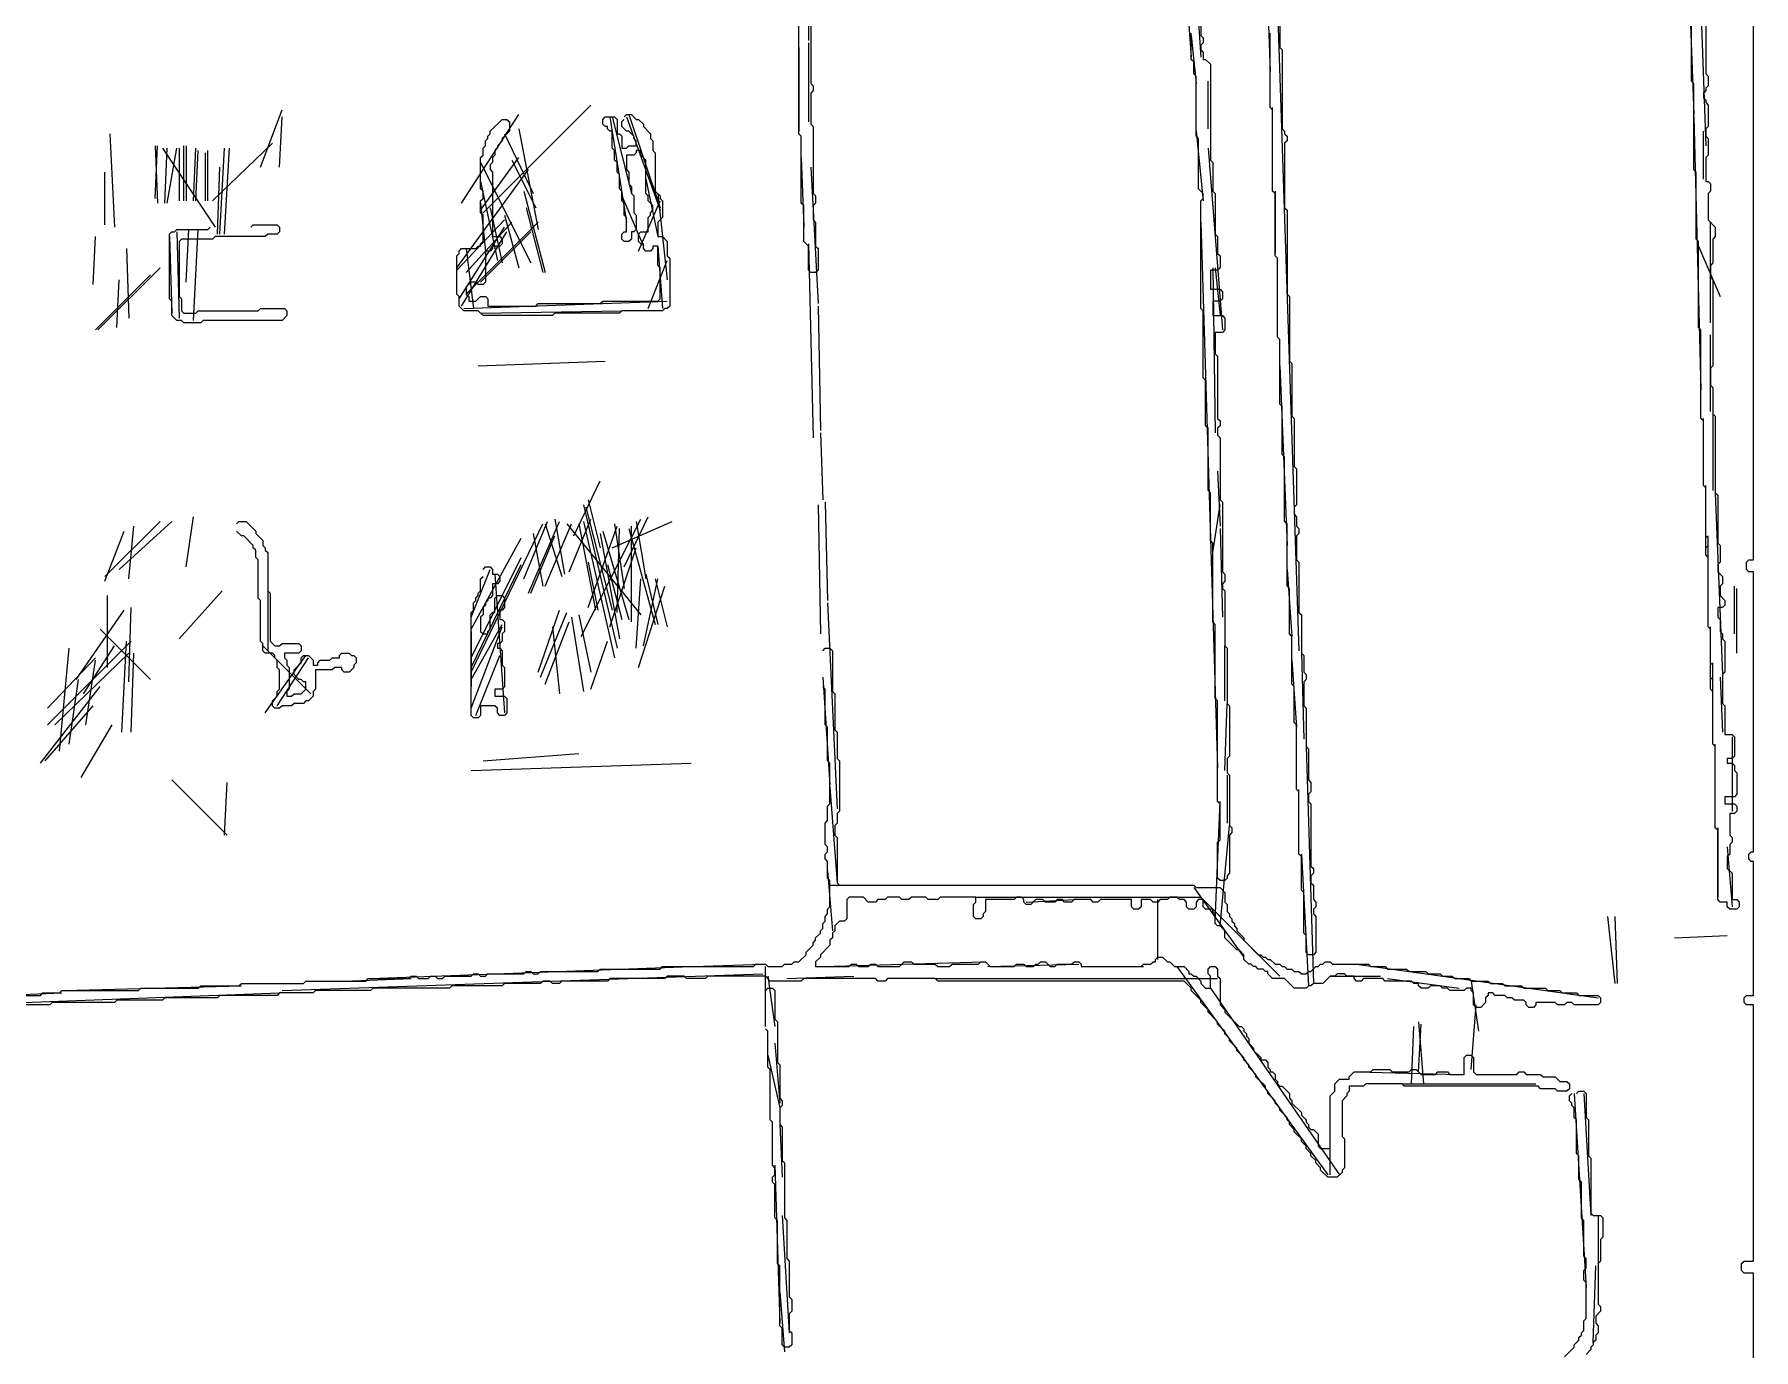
# Model space of a CAD drawing. Header units: metres. Extents: x 0 to 320, y 0 to 426.
# Drawn here: x 139.9 to 319.5, y 78.5 to 215.9 of the extents above; entities that cross this region are included whole.
import ezdxf

# ---------------------------------------------------------------- set-up
doc = ezdxf.new("R2010")
doc.units = ezdxf.units.M
for name, color, linetype in [('CUT', 7, 'Continuous'), ('FOLD', 1, 'Continuous'), ('OUTLINE', 3, 'Continuous')]:
    doc.layers.add(name, color=color, linetype=linetype)

msp = doc.modelspace()

# ---------------------------------------------------------------- linework, layer by layer
at = {"layer": 'CUT', "lineweight": 25}
for p, q in [((313.5, 233), (314.5, 204.25)), ((260.75, 228.5), (261.75, 213.5)), ((220.75, 222.5), (220.75, 215.25)), ((220.75, 215), (220.75, 206.75)), ((262.5, 206), (262.5, 211)), ((184.5, 198.25), (190.5, 207.5)), ((200.25, 207.25), (202.25, 199.25)), ((147.75, 205.5), (148.25, 195.75)), ((190.5, 206), (192.5, 195.5)), ((314.25, 200.75), (314.25, 205.75)), ((153.5, 198.25), (153.75, 204)), ((153.75, 198.25), (154.75, 204)), ((155, 204), (155, 198.5)), ((156.5, 198.5), (156.75, 204)), ((156.75, 198.5), (157, 203.75)), ((157.75, 198.5), (157.75, 203.5)), ((158, 198.5), (158, 203.75)), ((262.5, 204), (264, 185)), ((221, 202), (221.75, 187.75)), ((186.5, 200.5), (188.25, 192.25)), ((201.25, 199), (203.5, 193.75)), ((185, 188.75), (192.5, 196.25)), ((185, 191), (189.75, 196.25)), ((154.75, 195.25), (155, 186.25)), ((156.5, 186), (157, 195.5)), ((184.25, 188.25), (189, 195.75)), ((184.5, 187.5), (189.25, 195.25)), ((149.5, 193.5), (149.75, 186.25)), ((185, 193.5), (185.75, 187.25)), ((313.75, 193.75), (316, 188.5)), ((263, 191.5), (263.25, 174.25)), ((186.5, 186.75), (201.25, 187)), ((221.75, 187.5), (222, 174.5)), ((315.25, 176.25), (315.25, 168.25)), ((222, 174.25), (222.25, 167.25)), ((263.5, 170.25), (263.75, 164.5)), ((197.75, 167.25), (199, 162.25)), ((315.5, 168), (316.25, 149)), ((222.5, 167), (222.75, 156.75)), ((263, 161.75), (263.75, 166.75)), ((191, 159), (193.5, 165)), ((194.25, 165.25), (195.25, 159.5)), ((195.5, 164.75), (203.25, 155.25)), ((196.75, 164.75), (198.5, 155.75)), ((200.75, 155.5), (201, 164.25)), ((202.25, 154.5), (202.25, 164.5)), ((263.75, 164.25), (264, 155)), ((199.75, 160.5), (201.25, 154.75)), ((203.75, 159.5), (205, 154.25)), ((147.5, 149.75), (147.5, 157.25)), ((155, 152.75), (159.5, 157.75)), ((164.25, 157.75), (164.25, 151.5)), ((222.75, 156.5), (223.75, 135)), ((192.5, 149.25), (194.75, 155.75)), ((192.75, 148.75), (195.5, 155.5)), ((196.75, 155.25), (198, 149.25)), ((142.5, 141), (143.5, 151.75)), ((150, 143), (150.25, 151.25)), ((163.75, 152), (168.75, 147)), ((164, 145), (168.25, 151)), ((264.25, 146.25), (264.25, 152)), ((272.25, 151.25), (272.5, 142.25)), ((316, 148.75), (316.25, 143)), ((264.25, 139), (264.5, 146)), ((317.25, 142.5), (317.25, 134.75)), ((272.75, 141.5), (273.5, 116.75)), ((185.5, 139), (208.5, 139.75)), ((264.5, 138.5), (264.5, 133.5)), ((154.25, 138), (160, 132.25)), ((223, 137.25), (223.75, 127.25)), ((263.75, 122.75), (264.75, 133.25)), ((316.75, 131), (317.25, 124.75)), ((238.25, 125.75), (261.75, 125.75)), ((243.5, 125.25), (248.5, 125.5)), ((311.25, 121.5), (316.75, 121.75)), ((165.75, 116), (216, 117.75)), ((216.5, 117.5), (217.25, 112.25)), ((218.5, 117.25), (225.5, 117.5)), ((234, 117.25), (263.5, 117.25)), ((281.25, 117.25), (288.75, 116.25)), ((138.75, 114.75), (165.5, 115.75)), ((284.5, 112.75), (285, 106.25)), ((284.5, 107.5), (284.75, 112.5)), ((217.25, 110.5), (217.75, 104.25)), ((282.75, 106.25), (296.75, 106.25)), ((301.75, 105.25), (302.5, 92.5)), ((217.75, 102), (218, 96.5)), ((218, 92.5), (218.75, 80.25)), ((303.25, 92.5), (303.25, 87.5)), ((302.75, 79.25), (303, 87.25))]:
    msp.add_line(p, q, dxfattribs=at)
at = {"layer": 'FOLD', "lineweight": 18}
for p, q in [((312.25, 234.25), (313.25, 207.5)), ((268.25, 233.25), (269, 212)), ((269.5, 226.75), (272, 151.5)), ((260, 223.5), (260.75, 213.5)), ((260.75, 215.75), (261.25, 210.75)), ((219.75, 214.5), (219.75, 205.75)), ((186.75, 197.25), (198, 208.5)), ((163.5, 202), (165.75, 208)), ((165.5, 202), (165.75, 207.25)), ((200, 207.25), (201.75, 196.25)), ((201.75, 207.25), (205.25, 197.5)), ((202, 207.5), (205.25, 197.75)), ((269.25, 199.75), (269.25, 208.25)), ((313.25, 207.25), (314, 178.75)), ((189, 205.5), (192, 199.25)), ((261.25, 205.75), (262, 198.5)), ((152.5, 204.25), (152.75, 198.25)), ((152.5, 198.75), (152.75, 204.25)), ((153.25, 204), (158.75, 195.75)), ((155.5, 198.5), (155.5, 204.25)), ((155.75, 204.25), (155.75, 198.5)), ((158.5, 198.5), (164.75, 204.5)), ((159.25, 195), (159.75, 204)), ((159.75, 195), (160.25, 204)), ((186.5, 197.5), (190.5, 203)), ((220, 203), (220.25, 195.75)), ((147.25, 196), (147.25, 201.5)), ((159, 195), (159.25, 202)), ((184, 191.5), (191.5, 201.75)), ((186.5, 202.5), (191.75, 192)), ((189.75, 202.75), (192.25, 197.75)), ((191, 199.5), (193.25, 191)), ((203.75, 200.75), (205, 194.75)), ((269.5, 199.5), (269.5, 193)), ((186.5, 198.25), (187, 193.25)), ((187.5, 197.75), (188.75, 192)), ((191.25, 197.75), (193, 191)), ((203, 193.25), (205.25, 198.5)), ((205, 199.25), (206, 190.25)), ((184, 191.25), (189, 196.5)), ((189, 197), (190.5, 191.5)), ((261.75, 196.25), (263.5, 139.25)), ((315, 185.75), (315, 196.25)), ((146, 189.75), (146.25, 194.75)), ((154, 194.75), (154.25, 186.75)), ((155.75, 190), (156, 195.5)), ((186.5, 190), (191.75, 195.25)), ((220.75, 194), (221.25, 173.75)), ((204, 187.25), (206, 192.25)), ((205, 193.75), (205.5, 187.25)), ((146.25, 185), (152, 190.75)), ((146.5, 185), (153, 191.5)), ((263.25, 191.5), (263.75, 186.5)), ((148.5, 185.25), (148.75, 190.25)), ((184.75, 187.25), (206, 188)), ((315, 176.5), (315, 184.5)), ((186.25, 181.25), (199.5, 181.75)), ((270, 181.25), (270.75, 162.5)), ((314.25, 169), (314.25, 175.75)), ((196.25, 163.5), (199, 169.25)), ((314.5, 161.75), (314.5, 168.75)), ((155.75, 160.25), (156.5, 165.5)), ((197.25, 166.75), (200.75, 151.75)), ((197.5, 166.5), (200.25, 155.75)), ((201.5, 160.25), (204, 165.5)), ((221.75, 166.75), (222, 153.25)), ((147.25, 159.25), (153, 165)), ((147.25, 158.75), (149.25, 164)), ((148.75, 160), (154.25, 165)), ((149.75, 159), (150.25, 164.5)), ((185.5, 149.25), (193, 164.75)), ((191.5, 157.5), (194.75, 165)), ((191.75, 157.5), (194.25, 163.5)), ((192, 163.75), (193, 158.25)), ((193.25, 158.25), (196, 164.75)), ((193.25, 164.75), (195, 159.25)), ((195.75, 159.75), (198, 165.25)), ((197, 153), (203.25, 165.25)), ((197.25, 165), (200.5, 150.75)), ((197.75, 156), (200.75, 164.5)), ((199, 163.75), (201, 152.75)), ((199.25, 164), (202, 154.75)), ((200.25, 162.25), (206.5, 165)), ((200.5, 164.75), (201.5, 158)), ((202, 164.25), (204.75, 154.25)), ((202.75, 165), (203.75, 159)), ((314.75, 154.25), (314.75, 163.5)), ((185.5, 153.75), (190.75, 163.25)), ((200, 154), (202.75, 162.25)), ((185.5, 150.75), (190.75, 161.25)), ((185.5, 149.75), (190.75, 160.5)), ((185.5, 155), (187.5, 160)), ((197.75, 160.75), (198.75, 155.75)), ((270.75, 160), (271.25, 153)), ((188, 159.5), (189, 145)), ((202.75, 151.75), (203.25, 159)), ((203, 149.75), (205.75, 158.25)), ((203.5, 152), (205, 159)), ((204.75, 159), (206, 154)), ((317.5, 153.25), (317.5, 158.25)), ((317.75, 151.25), (317.75, 158)), ((144.25, 148.5), (149.25, 155.75)), ((149.75, 148.25), (150, 156)), ((193.25, 148), (195.75, 154.5)), ((196, 155), (197.25, 147.25)), ((146.75, 153.75), (152, 148.5)), ((185.5, 148.5), (188.75, 154.25)), ((185.5, 145.5), (188.75, 154)), ((185.5, 153.5), (185.5, 147.75)), ((194, 154), (194.75, 147)), ((315, 147.75), (315, 154)), ((141.25, 143.75), (150, 152.5)), ((142, 143.75), (149.75, 151.25)), ((145, 147), (148.25, 152)), ((149, 143), (149.5, 152.5)), ((186, 144.75), (188.5, 151)), ((198, 147.5), (199.75, 152.5)), ((141.25, 145.5), (146.25, 150.75)), ((145.25, 143.75), (146.25, 150.5)), ((165.25, 145.75), (168.5, 150.75)), ((271.25, 150.5), (271.75, 143.5)), ((315.25, 142), (315.25, 150.25)), ((140.5, 139.75), (146.75, 147.75)), ((143.5, 141.75), (144.5, 148.5)), ((222.25, 148.75), (223, 137.5)), ((141, 140), (146, 145.75)), ((144.75, 138.25), (148, 143.75)), ((186.75, 140), (196.75, 140.75)), ((315.5, 133.25), (315.5, 141.75)), ((159.75, 132.25), (160, 137.75)), ((272, 130.75), (272, 137)), ((263.25, 123.25), (263.75, 135.75)), ((315.75, 133), (315.75, 125.75)), ((272.25, 130.25), (273, 116.5)), ((222.75, 128.5), (223.25, 122.25)), ((223, 127), (260.75, 127)), ((261, 126.75), (266.25, 119.5)), ((257.25, 119.25), (257.25, 125.5)), ((262, 125.5), (270, 117.5)), ((304.25, 123.75), (305, 116.75)), ((305, 123.75), (305.25, 116.75)), ((208.75, 118.5), (216, 118.75)), ((222.25, 118.5), (239, 119)), ((239.5, 118.5), (249, 118.75)), ((278, 118.75), (303.25, 115.25)), ((172.25, 117), (179.25, 117.25)), ((175, 117.25), (208.5, 118.5)), ((216.25, 112.25), (216.25, 118.5)), ((249.25, 118.5), (255.75, 118.5)), ((259.25, 118.5), (275, 96.75)), ((275.25, 117.5), (280.5, 117.5)), ((290, 117), (290.75, 111.75)), ((130.5, 115.25), (142.75, 115.75)), ((143, 116), (161.5, 116.5)), ((262.75, 116.25), (276.25, 96.75)), ((290, 107.75), (290.5, 114.5)), ((283.75, 106.25), (284, 112.25)), ((216.5, 109.25), (217.75, 103.75)), ((278, 107.5), (288.75, 107.25)), ((275.25, 96.75), (275.25, 104.75)), ((300.75, 105.25), (302, 85)), ((217.25, 97.75), (217.75, 81.25)), ((217.75, 84.5), (218.25, 78.25))]:
    msp.add_line(p, q, dxfattribs=at)
at = {"layer": 'OUTLINE'}
for points in [[(319.5, 70), (319.5, 86.5), (318.5, 86.5), (318.25, 86.75), (318.25, 87.5), (318.5, 87.75), (319.5, 87.75), (319.5, 114.5), (318.75, 114.5), (318.5, 114.75), (318.5, 115.25), (318.75, 115.5), (319.5, 115.5), (319.5, 129.5), (319.25, 129.5), (319, 129.75), (319, 130.25), (319.25, 130.5), (319.5, 130.5), (319.5, 159.75), (319, 159.75), (318.75, 160), (318.75, 160.75), (319, 161), (319.5, 161), (319.5, 228.5)], [(221, 221.5), (221, 210.75), (221.25, 210.5), (221.25, 210), (221, 209.75), (221, 206.5), (221.25, 206.25), (221.25, 199.25), (221.5, 199), (221.5, 198.25), (221.25, 198), (221.25, 196.5), (221.5, 196.25), (221.5, 193.75), (221.75, 193.5), (221.75, 191.25), (221.5, 191), (221, 191), (220.75, 191.25), (220.75, 193.75), (220.25, 194.25), (220.25, 198), (220, 198.25), (220, 205.25), (219.75, 205.5), (219.75, 220.75)], [(261.75, 217.5), (261.75, 215.75), (262, 215.5), (262, 215), (261.75, 214.75), (261.75, 214.25), (262, 214), (262, 213.25), (262.25, 213.25), (262.75, 212.75), (262.75, 202.75), (263, 202.5), (263, 199.5), (263.25, 199.25), (263.25, 195), (263.5, 194.75), (263.5, 193), (263.75, 192.75), (263.75, 191.5), (263.5, 191.25), (262.75, 191.25), (262.75, 189.25), (263.75, 189.25), (264, 189), (264, 188.25), (263.75, 188), (263, 188), (263, 186.5), (264, 186.5), (264.25, 186.25), (264.25, 185), (264, 184.75), (263.25, 184.75), (263.25, 182.5), (263.5, 182.25), (263.5, 175.75), (263.75, 175.5), (263.75, 175), (263.5, 174.75), (263.5, 174), (263.75, 173.75), (263.75, 167.25), (264, 167), (264, 159.75), (264.25, 159.5), (264.25, 158.75), (264, 158.5), (264, 158), (264.25, 157.75), (264.25, 152), (264.5, 151.75), (264.5, 146), (264.75, 145.75), (264.75, 140.5), (264.5, 140.25), (264.5, 138.75), (264.75, 138.5), (264.75, 133.25), (265, 133), (265, 132.5), (264.75, 132.25), (264.75, 128.25), (264.5, 128), (264.5, 127.75), (264.25, 127.5), (263.75, 127.5), (263.5, 127.75), (263.5, 131.5), (263.75, 131.75), (263.75, 135.5), (263.5, 135.75), (263.5, 146.25), (263.25, 146.5), (263.25, 154.25), (263, 154.5), (263, 162.75), (262.75, 163), (262.75, 168), (262.5, 168.25), (262.5, 174.75), (262.25, 175), (262.25, 179.75), (262, 180), (262, 187), (261.75, 187.25), (261.75, 198.5), (262, 198.75), (262, 199.25), (261.5, 199.75), (261.5, 205), (261.25, 205.25), (261.25, 211.5), (261, 211.75), (261, 213), (260.75, 213.25), (260.75, 216)], [(314.5, 218.5), (314.5, 211.75), (314.75, 211.5), (314.75, 210.5), (314.5, 210.25), (314.5, 210), (314.25, 209.75), (314.25, 209.25), (314.5, 209), (314.5, 208.75), (314.75, 208.5), (314.75, 206.25), (314.5, 206), (314.5, 205.25), (314.75, 205), (314.75, 203.25), (314.5, 203), (314.5, 200.5), (314.75, 200.5), (315, 200.25), (315, 199.5), (314.75, 199.25), (314.75, 196.5), (315.5, 195.75), (315.5, 194.75), (315.25, 194.5), (315.25, 192), (315, 191.75), (315, 190.5), (315.25, 190.25), (315.25, 181.25), (315, 181), (315, 179.25), (315.25, 179), (315.25, 176.25), (315.5, 176), (315.5, 168), (315.75, 167.75), (315.75, 162.75), (316, 162.5), (316, 160.75), (315.75, 160.5), (315.75, 159.75), (316.25, 159.25), (316.25, 158.5), (316, 158.25), (316, 157.25), (316.5, 156.75), (316.5, 156.25), (316.25, 156), (315.75, 156), (315.75, 155), (316, 154.75), (316, 153.5), (316.25, 153.25), (316.25, 152.75), (316.5, 152.5), (316.5, 149.25), (316.25, 149), (316.25, 146), (316.5, 145.75), (316.5, 142.75), (317.25, 142.75), (317.5, 142.5), (317.5, 140.5), (317.25, 140.25), (316.75, 140.25), (316.75, 139.75), (317.25, 139.75), (317.5, 139.5), (317.5, 139), (317.75, 138.75), (317.75, 136.5), (317.5, 136.25), (316.5, 136.25), (316.5, 135.5), (317.5, 135.5), (317.75, 135.25), (317.75, 134.75), (317.5, 134.5), (317, 134.5), (317, 132.25), (317.25, 132), (317.25, 131.5), (317, 131.25), (317, 130.25), (316.75, 130), (316.75, 128.75), (317.25, 128.25), (317.25, 125.5), (317.75, 125.5), (318, 125.25), (318, 124.75), (317.75, 124.5), (317, 124.5), (316.75, 124.75), (316.75, 125.25), (316, 125.25), (315.75, 125.5), (315.75, 132.75), (315.5, 133), (315.5, 141.5), (315.25, 141.75), (315.25, 147.25), (315, 147.5), (315, 148.5), (315.25, 148.75), (315.25, 150), (315, 150.25), (315, 153.75), (314.75, 154), (314.75, 161.25), (314.5, 161.5), (314.5, 162.25), (314.75, 162.5), (314.75, 163.25), (314.5, 163.5), (314.5, 168.5), (314.25, 168.75), (314.25, 175.5), (314, 175.75), (314, 185), (313.75, 185.25), (313.75, 194.25), (313.5, 194.5), (313.5, 201.5), (313.25, 201.75), (313.25, 210.75), (313, 211), (313, 218.75)], [(270, 217.25), (270, 214.5), (270.25, 214.25), (270.25, 206), (270.5, 205.75), (270.5, 205.5), (270.75, 205.25), (270.75, 204.75), (270.5, 204.5), (270.5, 197.75), (270.75, 197.5), (270.75, 188.75), (271, 188.5), (271, 181.75), (271.25, 181.5), (271.25, 176), (271.5, 175.75), (271.5, 170.75), (271.75, 170.5), (271.75, 166.75), (271.5, 166.5), (271.5, 165.75), (271.75, 165.5), (271.75, 164.5), (272, 164.25), (272, 163.75), (271.75, 163.5), (271.75, 161), (272, 160.75), (272, 155.5), (272.25, 155.25), (272.25, 151.25), (272.5, 151), (272.5, 149.25), (272.75, 149), (272.75, 148.5), (272.5, 148.25), (272.5, 145.75), (272.75, 145.5), (272.75, 141.5), (273, 141.25), (273, 138), (273.25, 137.75), (273.25, 136.75), (273, 136.5), (273, 135.75), (273.25, 135.5), (273.25, 129), (273.5, 128.75), (273.5, 128.25), (273.25, 128), (273.25, 127.25), (273.5, 127), (273.5, 125.5), (273.75, 125.25), (273.75, 124.75), (273.5, 124.5), (273.5, 124), (273.75, 123.75), (273.75, 120), (273.5, 119.75), (273, 119.75), (272.75, 120), (272.75, 121.75), (272.5, 122), (272.5, 126.25), (272.25, 126.5), (272.25, 130), (272, 130.25), (272, 136.75), (271.75, 137), (271.75, 143.75), (271.5, 144), (271.5, 147.75), (271.25, 148), (271.25, 153), (271, 153.25), (271, 158), (270.75, 158.25), (270.75, 164.75), (270.5, 165), (270.5, 171.75), (270.25, 172), (270.25, 177), (270, 177.25), (270, 184), (269.75, 184.25), (269.75, 192.5), (269.5, 192.75), (269.5, 199.25), (269.25, 199.5), (269.25, 208), (269, 208.25), (269, 216)], [(201.5, 207.25), (201.75, 207.5), (202.25, 207.5), (202.75, 207), (203, 207), (203.5, 206.5), (203.5, 206.25), (204.25, 205.5), (204.25, 205), (204.5, 204.75), (204.5, 203.75), (204.75, 203.5), (204.75, 199.5), (205.25, 199), (205.25, 198.75), (205.5, 198.5), (205.5, 196.75), (205, 196.25), (205, 194.75), (205.5, 194.75), (206, 194.25), (206, 192.75), (206.25, 192.5), (206.25, 187.5), (206, 187.25), (205.75, 187.25), (205.5, 187), (201.25, 187), (201, 186.75), (194.25, 186.75), (194, 186.5), (186.75, 186.5), (186.25, 187), (184.75, 187), (184.25, 187.5), (184.25, 188.5), (184, 188.75), (184, 192.75), (184.25, 193), (184.25, 193.25), (184.5, 193.5), (186, 193.5), (186.25, 193.75), (186.5, 193.75), (186.5, 194), (186.75, 194.25), (186.75, 197), (186.5, 197.25), (186.5, 198.5), (186.75, 198.75), (186.75, 199.5), (186.5, 199.75), (186.5, 203), (186.75, 203.25), (186.75, 204), (187, 204.25), (187, 204.75), (187.25, 205), (187.25, 205.25), (187.5, 205.5), (187.5, 205.75), (188.75, 207), (189.25, 207), (189.5, 206.75), (189.5, 205.75), (188.75, 205), (188.75, 204.75), (188.25, 204.25), (188.25, 204), (188, 203.75), (188, 203.25), (187.75, 203), (187.75, 202.5), (187.5, 202.25), (187.5, 201.75), (187.75, 201.5), (187.75, 194.75), (188.5, 194.75), (188.75, 194.5), (188.75, 194), (188.5, 193.75), (187.75, 193.75), (187.75, 193.5), (187.5, 193.25), (187, 193.25), (187, 190), (186.75, 189.75), (186.25, 189.75), (186, 190), (185.5, 190), (185, 189.5), (185, 188.75), (185.25, 188.5), (185.25, 188), (186, 188), (186.5, 188.5), (187, 188.5), (187.25, 188.25), (187.25, 187.5), (192.25, 187.5), (192.5, 187.75), (199, 187.75), (199.25, 188), (205, 188), (205.25, 188.25), (205.25, 191.5), (205, 191.75), (205, 193.75), (204.5, 193.75), (204.5, 193.5), (204.25, 193.25), (203.75, 193.25), (203.5, 193.5), (203.5, 194), (203.25, 194), (203, 194.25), (203, 195), (203.25, 195.25), (204, 195.25), (204, 196.75), (204.25, 197), (204.25, 197.25), (204.5, 197.5), (204.5, 198), (204, 198.5), (204, 199), (203.75, 199.25), (203.75, 202.75), (203.25, 203.25), (203.25, 203.75), (202.75, 203.75), (202.75, 203.5), (202.5, 203.25), (201.75, 203.25), (201.75, 201.75), (202, 201.5), (202, 200.25), (202.25, 200), (202.25, 199.25), (202.5, 199), (202.5, 197.25), (202.75, 197), (202.75, 195.5), (202.5, 195.25), (202.25, 195.25), (202.25, 194.5), (202, 194.25), (201.5, 194.25), (201.25, 194.5), (201.25, 195), (201.5, 195.25), (201.75, 195.25), (201.75, 196.75), (201.5, 197), (201.5, 198.25), (201.25, 198.5), (201.25, 199.5), (201, 199.75), (201, 201.25), (200.75, 201.5), (200.75, 202.5), (200.5, 202.75), (200.5, 203.75), (200.25, 204), (200.25, 205.75), (200, 205.75), (199.75, 206), (199.75, 206.25), (199.5, 206.25), (199.25, 206.5), (199.25, 207), (199.5, 207.25), (200.5, 207.25), (200.75, 207), (200.75, 205.5), (201, 205.5), (201.25, 205.25), (201.25, 204), (201.75, 204), (202, 204.25), (202.75, 204.25), (202.75, 204.75), (202.5, 205), (202.5, 205.25), (202, 205.75), (201.75, 205.75), (201.25, 206.25), (201.25, 206.75), (201.5, 207)], [(162.5, 195.75), (162.75, 196), (165.25, 196), (165.5, 195.75), (165.5, 195.25), (165.25, 195), (164.25, 195), (164, 194.75), (158.75, 194.75), (158.5, 194.5), (155.25, 194.5), (155, 194.25), (155, 188.5), (155.25, 188.25), (155.25, 187), (155.5, 186.75), (156.75, 186.75), (157, 187), (163.25, 187), (163.5, 187.25), (166, 187.25), (166.25, 187), (166.25, 186.5), (165.75, 186), (157.5, 186), (157.25, 185.75), (155.5, 185.75), (155.25, 186), (154.75, 186), (154.25, 186.5), (154.25, 188), (154, 188.25), (154, 195), (154.25, 195.25), (154.5, 195.25), (154.75, 195.5), (158, 195.5), (158.25, 195.75)], [(161, 164.75), (161.25, 165), (162, 165), (163, 164), (163, 163.75), (163.75, 163), (163.75, 162.5), (164, 162.25), (164, 162), (164.25, 161.75), (164.25, 157.75), (164.5, 157.5), (164.5, 152.5), (165, 152), (165.5, 152), (165.75, 152.25), (167.5, 152.25), (167.75, 152), (167.75, 151.5), (167.5, 151.25), (166, 151.25), (166, 150.75), (166.25, 150.5), (166.25, 150), (166.5, 149.75), (166.5, 147.5), (166.25, 147.25), (166.25, 146.75), (166.75, 146.75), (167, 147), (167.75, 147), (168.25, 147.5), (168.25, 148.25), (168, 148.25), (167.75, 148.5), (167.5, 148.5), (167, 149), (167, 149.5), (167.75, 150.25), (167.75, 150.75), (168, 151), (168.5, 151), (169, 150.5), (169, 150), (169.5, 150), (169.5, 150.25), (169.75, 150.5), (170.75, 150.5), (171, 150.75), (171.75, 150.75), (171.75, 151), (172, 151.25), (172.75, 151.25), (173, 151), (173.25, 151), (173.5, 150.75), (173.5, 150.25), (173.25, 150), (173.25, 149.75), (172.75, 149.25), (172.25, 149.25), (172, 149.5), (172, 149.75), (171.25, 149.75), (171, 149.5), (169.25, 149.5), (169.25, 147.5), (169, 147.25), (169, 146.75), (168.5, 146.25), (168.25, 146.25), (168, 146), (167, 146), (166.75, 145.75), (165.75, 145.75), (165.5, 145.5), (165, 145.5), (164.75, 145.75), (164.75, 146.25), (165.25, 146.75), (165.25, 147.25), (165.5, 147.5), (165.5, 149.5), (165.25, 149.75), (165.25, 150.5), (165, 150.75), (165, 151), (164.75, 151.25), (164, 151.25), (163.75, 151.5), (163.75, 152.25), (163.5, 152.5), (163.5, 156.75), (163.25, 157), (163.25, 161), (163, 161.25), (163, 162), (162.75, 162.25), (162.75, 162.5), (161.75, 163.5), (161.5, 163.5), (161, 164)], [(186.75, 160), (187, 160.25), (187.5, 160.25), (187.75, 160), (187.75, 159.5), (188.25, 159.5), (188.5, 159.25), (188.5, 158.75), (188.25, 158.5), (187.75, 158.5), (187.75, 157.25), (187.5, 157), (187.25, 157), (187.25, 156.75), (187, 156.5), (187, 156.25), (186.75, 156), (186.75, 155.25), (186.5, 155), (186.5, 153.5), (186.75, 153.25), (187.25, 153.25), (187.25, 153.5), (187.5, 153.75), (187.5, 155.25), (187.75, 155.5), (188, 155.5), (188, 157), (188.25, 157.25), (188.75, 157.25), (189, 157), (189, 156), (188.75, 155.75), (188.5, 155.75), (188.5, 154.75), (188.75, 154.75), (189, 154.5), (189, 153.5), (188.75, 153.25), (188.75, 152.5), (188.5, 152.25), (188.25, 152.25), (188.25, 151.75), (188.5, 151.75), (188.75, 151.5), (188.75, 150), (189, 149.75), (189, 147.75), (188.75, 147.5), (188, 147.5), (188, 146.75), (189, 146.75), (189.25, 146.5), (189.25, 145), (189, 144.75), (188.5, 144.75), (188.25, 145), (188.25, 145.5), (188, 145.75), (186.5, 145.75), (186.5, 144.75), (186.25, 144.5), (185.75, 144.5), (185.5, 144.75), (185.5, 155.5), (185.75, 155.75), (185.75, 156.5), (186, 156.75), (186, 157), (186.25, 157.25), (186.25, 157.5), (186.5, 157.75), (186.5, 159), (186.75, 159.25)], [(222.25, 151.5), (222.5, 151.75), (223, 151.75), (223.25, 151.5), (223.25, 147.25), (223.5, 147), (223.5, 143.25), (223.75, 143), (223.75, 140.25), (224, 140), (224, 134.75), (223.75, 134.5), (223.75, 133.5), (223.5, 133.25), (223.5, 132.25), (223.75, 132), (223.75, 127.25), (224, 127), (261, 127), (261.25, 126.75), (263.75, 126.75), (264.25, 126.25), (264.25, 125.25), (264.5, 125), (264.5, 124.25), (264.75, 124), (264.75, 123.75), (265, 123.5), (265, 123.25), (265.25, 123), (265.25, 122.75), (265.5, 122.5), (265.5, 122.25), (266.25, 121.5), (266.25, 121.25), (267.75, 119.75), (268, 119.75), (268.25, 119.5), (268.5, 119.5), (268.75, 119.25), (269, 119.25), (269.5, 118.75), (270, 118.75), (270.25, 118.5), (270.5, 118.5), (270.75, 118.25), (271.25, 118.25), (271.5, 118), (272, 118), (272.25, 117.75), (272.75, 117.75), (273, 118), (273.25, 118), (273.75, 118.5), (274, 118.5), (274.25, 118.75), (274.5, 118.75), (274.75, 119), (275.25, 119), (275.5, 118.75), (279.25, 118.75), (279.5, 118.5), (281, 118.5), (281.25, 118.25), (283.25, 118.25), (283.5, 118), (285.25, 118), (285.5, 117.75), (286.75, 117.75), (287, 117.5), (288, 117.5), (288.25, 117.25), (289.75, 117.25), (290, 117), (291.75, 117), (292, 116.75), (293.25, 116.75), (293.5, 116.5), (295.25, 116.5), (295.5, 116.25), (297.75, 116.25), (298, 116), (299.25, 116), (299.5, 115.75), (301, 115.75), (301.25, 115.5), (303.25, 115.5), (303.5, 115.25), (303.5, 114.75), (303.25, 114.5), (300.75, 114.5), (300.5, 114.75), (300, 114.75), (299.75, 114.5), (299, 114.5), (298.75, 114.75), (296.75, 114.75), (296.75, 114.5), (296.5, 114.25), (296, 114.25), (295.75, 114.5), (295.75, 114.75), (295.5, 115), (294.5, 115), (294.25, 115.25), (293.75, 115.25), (293.5, 115.5), (292.5, 115.5), (292.25, 115.75), (291.75, 115.75), (291.75, 115.5), (291.5, 115.25), (291.5, 114.75), (291, 114.25), (290.5, 114.25), (290.25, 114.5), (290.25, 115.75), (290, 116), (290, 116.25), (289.5, 116.25), (289.25, 116), (287.75, 116), (287.5, 116.25), (287, 116.25), (286.75, 116.5), (285.75, 116.5), (285.5, 116.25), (284.75, 116.25), (284.5, 116.5), (284.5, 116.75), (284, 116.75), (283.75, 117), (281, 117), (280.75, 117.25), (278.75, 117.25), (278.5, 117), (278, 117), (277.75, 117.25), (277.75, 117.5), (277, 117.5), (276.75, 117.75), (276, 117.75), (275.75, 117.5), (275.25, 117.5), (274.5, 116.75), (273.5, 116.75), (273.25, 116.5), (273, 116.5), (272.75, 116.25), (271.5, 116.25), (270.5, 117.25), (269.25, 117.25), (268.75, 117.75), (268.75, 118), (268.5, 118), (268.25, 118.25), (267.75, 118.25), (267.5, 118.5), (267.25, 118.5), (267, 118.75), (266.75, 118.75), (266.25, 119.25), (266.25, 119.75), (265.75, 120.25), (265.5, 120.25), (264.25, 121.5), (264.25, 122.25), (263.75, 122.75), (263.5, 122.75), (263.25, 123), (263.25, 124), (263, 124.25), (263, 124.5), (262.25, 124.5), (262, 124.75), (262, 125.5), (261.5, 125.5), (261.25, 125.25), (261.25, 124.75), (261, 124.5), (260.5, 124.5), (260.25, 124.75), (260.25, 125.25), (260, 125.5), (259.5, 125.5), (259.25, 125.75), (258.5, 125.75), (258.25, 125.5), (257.5, 125.5), (257.25, 125.25), (256.75, 125.25), (256.5, 125.5), (255.5, 125.5), (255.5, 124.75), (255.25, 124.5), (254.75, 124.5), (254.5, 124.75), (254.5, 125.5), (251.25, 125.5), (251, 125.25), (250.5, 125.25), (250.25, 125.5), (248.5, 125.5), (248.25, 125.25), (247.5, 125.25), (247.25, 125.5), (246.75, 125.5), (246.5, 125.25), (245.5, 125.25), (245.25, 125.5), (244.5, 125.5), (244, 125), (243.5, 125), (243.25, 125.25), (243.25, 125.5), (243, 125.75), (242.5, 125.75), (242.25, 125.5), (239.25, 125.5), (239.25, 124.25), (239, 124), (239, 123.75), (238.75, 123.5), (238.25, 123.5), (238, 123.75), (238, 125), (238.25, 125.25), (238.25, 125.75), (234.5, 125.75), (234.25, 125.5), (233.25, 125.5), (233, 125.75), (231.5, 125.75), (231.25, 125.5), (230.5, 125.5), (230.25, 125.75), (229, 125.75), (228.75, 125.5), (228, 125.5), (227.75, 125.25), (227, 125.25), (226.5, 125.75), (225, 125.75), (224.75, 125.5), (224.75, 123.5), (224.5, 123.25), (224, 123.25), (223.5, 122.75), (223.5, 122.25), (223.25, 122), (223.25, 121.5), (223, 121.25), (223, 120.75), (222, 119.75), (222, 119.5), (221.5, 119), (221.5, 118.5), (225, 118.5), (225.25, 118.75), (225.75, 118.75), (226, 118.5), (227, 118.5), (227.25, 118.75), (227.75, 118.75), (228, 118.5), (230.25, 118.5), (230.75, 119), (231.5, 119), (231.75, 118.75), (234, 118.75), (234.25, 118.5), (235.5, 118.5), (235.75, 118.75), (238.5, 118.75), (238.75, 119), (239.25, 119), (239.75, 118.5), (242.25, 118.5), (242.5, 118.75), (243.25, 118.75), (243.5, 118.5), (244.25, 118.5), (244.5, 118.75), (244.75, 118.75), (245, 119), (245.5, 119), (246, 118.5), (246.5, 118.5), (246.75, 118.75), (248.25, 118.75), (248.5, 119), (249, 119), (249.25, 118.75), (249.25, 118.5), (255.5, 118.5), (255.75, 118.75), (256.5, 118.75), (256.75, 119), (257, 119), (257, 119.25), (257.25, 119.5), (257.75, 119.5), (258.25, 119), (258.5, 119), (259, 118.5), (260, 118.5), (260.5, 118), (260.5, 117.75), (260.75, 117.75), (261, 117.5), (261.25, 117.5), (261.75, 117), (261.75, 116.75), (262.25, 116.25), (262.75, 116.25), (262.75, 117.5), (262.5, 117.75), (262.5, 118.25), (262.75, 118.5), (263.25, 118.5), (263.5, 118.25), (263.5, 117.5), (263.75, 117.25), (263.75, 114.5), (264.25, 114), (264.25, 113.75), (265.75, 112.25), (266, 112.25), (266.25, 112), (266.25, 111.75), (266.5, 111.5), (266.5, 111.25), (266.75, 111), (266.75, 110.5), (267.25, 110), (267.25, 109.75), (268, 109), (268, 108.75), (268.5, 108.75), (268.75, 108.5), (268.75, 108), (269, 107.75), (269, 107.5), (269.25, 107.5), (269.5, 107.25), (269.5, 106.75), (269.75, 106.5), (269.75, 106.25), (270, 106), (270.25, 106), (271, 105.25), (271, 104.75), (271.25, 104.5), (271.25, 104.25), (272.25, 103.25), (272.25, 103), (272.75, 102.5), (272.75, 102.25), (273, 102), (273, 101.75), (273.25, 101.5), (273.5, 101.5), (274, 101), (274, 99.75), (274.25, 99.5), (275.25, 99.5), (275.25, 105), (275.75, 105.5), (275.75, 106.25), (276.25, 106.75), (277.25, 106.75), (277.25, 107), (277.75, 107.5), (279.5, 107.5), (279.75, 107.75), (281.5, 107.75), (281.75, 107.5), (283.5, 107.5), (283.75, 107.75), (284.25, 107.75), (284.75, 107.25), (286.25, 107.25), (286.5, 107.5), (287.5, 107.5), (287.75, 107.25), (289.25, 107.25), (289.25, 109), (289.5, 109.25), (290, 109.25), (290.25, 109), (290.25, 107.5), (290.5, 107.25), (294.75, 107.25), (295, 107.5), (295.5, 107.5), (295.75, 107.25), (297.25, 107.25), (297.5, 107), (298.75, 107), (299.25, 106.5), (300, 106.5), (300.25, 106.25), (300.25, 105.75), (300, 105.5), (299, 105.5), (298.75, 105.75), (297.25, 105.75), (297, 106), (283, 106), (282.75, 106.25), (279, 106.25), (278.75, 106), (277.25, 106), (277.25, 105.5), (277, 105.25), (277, 105), (276.5, 104.5), (276.5, 100.75), (276.75, 100.5), (276.75, 97.5), (276.5, 97.25), (276.5, 97), (276, 96.5), (275, 96.5), (274.25, 97.25), (274.25, 97.5), (273.75, 98), (273.75, 98.25), (273.25, 98.75), (273.25, 99), (272.75, 99.5), (272.75, 99.75), (272.25, 100.25), (272.25, 100.5), (271.5, 101.25), (271.5, 101.5), (271, 102), (271, 102.25), (270.75, 102.5), (270.75, 102.75), (270, 103.5), (270, 103.75), (269.5, 104.25), (269.5, 104.5), (268.75, 105.25), (268.75, 105.5), (268.5, 105.75), (268.5, 106), (267.5, 107), (267.5, 107.25), (266.75, 108), (266.75, 108.25), (266.25, 108.75), (266.25, 109), (265.5, 109.75), (265.5, 110), (264.75, 110.75), (264.75, 111), (264.25, 111.5), (264.25, 111.75), (263.5, 112.5), (263.5, 112.75), (262.5, 113.75), (262.5, 114), (261.75, 114.75), (261.75, 115), (260.75, 116), (260.75, 116.25), (260, 117), (234.25, 117), (234, 117.25), (229, 117.25), (228.75, 117), (228, 117), (227.75, 117.25), (220.25, 117.25), (220, 117), (216.75, 117), (216.25, 117.5), (210.25, 117.5), (210, 117.25), (208, 117.25), (207.75, 117.5), (206, 117.5), (205.75, 117.25), (200, 117.25), (199.75, 117), (195, 117), (194.75, 116.75), (194, 116.75), (193.75, 117), (193, 117), (192.75, 116.75), (189, 116.75), (188.75, 116.5), (183.5, 116.5), (183.25, 116.25), (175.25, 116.25), (175, 116), (169.25, 116), (169, 115.75), (165.5, 115.75), (165.25, 115.5), (159.25, 115.5), (159, 115.25), (153.5, 115.25), (153.25, 115), (148.5, 115), (148.25, 114.75), (141.75, 114.75), (141.5, 114.5), (138.5, 114.5)], [(135.25, 115.5), (140.5, 115.5), (140.75, 115.75), (142.5, 115.75), (142.75, 116), (150.75, 116), (151, 116.25), (157, 116.25), (157.25, 116.5), (161.25, 116.5), (161.5, 116.75), (168, 116.75), (168.25, 117), (174.5, 117), (174.75, 117.25), (179, 117.25), (179.25, 117.5), (179.75, 117.5), (180, 117.25), (181, 117.25), (181.25, 117.5), (181.75, 117.5), (182, 117.25), (182.5, 117.25), (182.75, 117.5), (185.5, 117.5), (185.75, 117.75), (186.25, 117.75), (186.5, 117.5), (187, 117.5), (187.25, 117.75), (191, 117.75), (191.25, 118), (191.75, 118), (192, 117.75), (192.5, 117.75), (192.75, 118), (198.75, 118), (199, 118.25), (205.25, 118.25), (205.5, 118.5), (215, 118.5), (215.25, 118.75), (216.25, 118.75), (216.5, 118.5), (218, 118.5), (218.25, 118.75), (219, 118.75), (219.25, 119), (219.75, 119), (220.5, 119.75), (220.5, 120), (221.25, 120.75), (221.25, 121), (221.5, 121.25), (221.5, 121.5), (222, 122), (222, 122.25), (222.25, 122.5), (222.25, 123), (222.5, 123.25), (222.5, 123.75), (222.75, 124), (222.75, 124.5), (223, 124.75), (223, 127.5), (222.75, 127.75), (222.75, 129.5), (222.5, 129.75), (222.5, 130.25), (222.75, 130.5), (222.75, 131), (222.5, 131.25), (222.5, 133.5), (222.75, 133.75), (222.75, 135.25), (223, 135.5), (223, 139.75), (222.75, 140), (222.75, 143.5), (222.5, 143.75), (222.5, 147.5), (222.25, 147.75)], [(216.25, 116), (216.5, 116.25), (217, 116.25), (217.25, 116), (217.25, 113), (217.5, 112.75), (217.5, 108.5), (217.75, 108.25), (217.75, 104.75), (218, 104.5), (218, 104), (217.75, 103.75), (217.75, 102), (218, 101.75), (218, 98.25), (218.25, 98), (218.25, 92.25), (218.5, 92), (218.5, 88), (218.75, 87.75), (218.75, 84), (219, 83.75), (219, 82.5), (218.75, 82.25), (218.75, 80.5), (219, 80.25), (219, 79), (218.75, 78.75), (218.25, 78.75), (218, 79), (218, 80.75), (217.75, 81), (217.75, 87.25), (217.5, 87.5), (217.5, 92), (217.25, 92.25), (217.25, 95.75), (217, 96), (217, 96.5), (217.25, 96.75), (217.25, 97.5), (217, 97.75), (217, 102.25), (216.75, 102.5), (216.75, 107.75), (216.5, 108), (216.5, 111.75), (216.25, 112)], [(299.75, 77.75), (300.75, 78.75), (300.75, 79), (301.25, 79.5), (301.25, 79.75), (301.5, 80), (301.5, 80.25), (301.75, 80.5), (301.75, 81.5), (302, 81.75), (302, 85.5), (301.75, 85.75), (301.75, 86.75), (302, 87), (302, 88), (301.75, 88.25), (301.75, 92), (301.5, 92.25), (301.5, 96), (301.25, 96.25), (301.25, 98.75), (301, 99), (301, 102.5), (300.75, 102.75), (300.75, 103.75), (300.5, 104), (300.5, 104.25), (300.25, 104.5), (300.25, 105), (300.5, 105.25)], [(301, 105.25), (301.25, 105.5), (301.75, 105.5), (302, 105.25), (302, 102.75), (302.25, 102.5), (302.25, 98.75), (302.5, 98.5), (302.5, 92.75), (302.75, 92.5), (303.5, 92.5), (303.75, 92.25), (303.75, 90.25), (303.5, 90), (303.5, 87.75), (303.25, 87.5), (303.25, 83.25), (303.5, 83), (303.5, 82.5), (303, 82), (303, 81.25), (303.25, 81), (303.25, 80.25), (303, 80), (303, 79.5), (302.75, 79.25), (302.75, 79), (302.5, 78.75), (302.5, 78.5), (302, 78)]]:
    msp.add_lwpolyline(points, dxfattribs=at)

doc.saveas('drawing.dxf')
